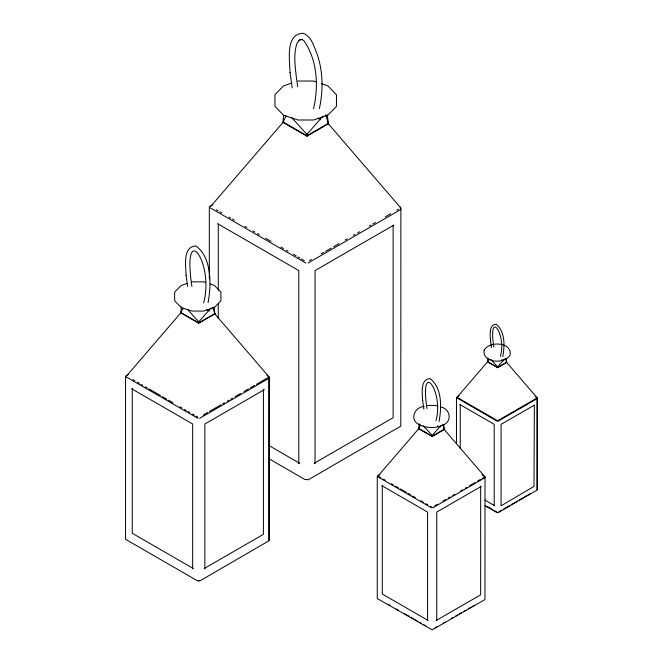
<?xml version="1.0" encoding="UTF-8"?>
<svg xmlns="http://www.w3.org/2000/svg" width="663" height="663" viewBox="0 0 663 663"><rect width="100%" height="100%" fill="white"/><g stroke="black" fill="none" stroke-linecap="round" stroke-linejoin="round"><path stroke-width="0.99" d="M180.808 312.961L181.331 306.911M282.993 122.522L283.615 115.304L274.979 106.403L274.905 94.809L283.54 85.875L291.952 82.983M418.709 428.787L419.149 423.674M487.893 357.871L487.545 361.882L497.689 367.692M203.665 302.916C214.646 262.067 181.596 218.193 191.914 286.474M208.049 302.643C211.447 285.322 211.87 257.178 195.933 246.031C182.275 246.172 185.93 267.181 186.112 275.535M313.558 108.699C318.804 86.215 317.312 59.446 303.745 40.567L301.524 39.374L302.303 39.465L299.527 39.954L300.273 39.598L298.632 40.808L299.22 40.203L296.842 43.725C293.278 54.639 295.259 67.203 296.527 78.781L297.72 86.646M319.342 108.616C323.387 90.624 323.072 71.471 317.071 53.935C313.964 46.609 311.569 36.324 303.157 33.283C284.949 33.473 289.83 61.477 290.062 72.623M435.972 420.673C444.119 391.253 419.231 357.887 426.98 408.532M439.039 421.535C441.666 407.621 442.32 387.971 430.047 378.59C419.986 379.07 422.298 394.104 422.687 400.717M500.374 356.371C506.897 334.425 487.819 307.98 493.802 347.089M502.728 356.76C504.775 346.243 505.33 331.359 496.048 324.24C488.498 324.597 490.239 335.868 490.529 340.832M198.834 323.279L180.808 312.87L182.889 308.386M286.018 115.884L282.993 122.398L307.035 136.28M432.235 436.527L418.709 428.721L420.533 424.792M488.772 359.18L487.545 361.832L487.844 361.418M180.808 312.87L181.339 312.132M418.709 428.721L419.107 428.165M210.353 206.831L283.234 122.158M181.496 312.099L126.451 376.078M487.927 361.401L456.964 397.386M306.107 135.293L323.014 116.058M198.146 322.541L210.991 307.922M431.712 435.972L441.028 425.373M497.3 367.269L504.618 358.94M419.314 428.058L377.943 476.125M530.35 493.595L519.444 499.919M327.34 123.956L308.071 135.078M214.066 314.038L199.621 322.375M400.891 209.417L308.071 263.004M269.236 378.134L199.621 418.32M506.25 362.487L498.128 367.186M443.655 429.599L432.815 435.856M537.279 398.546L498.128 421.154M485.026 477.667L432.815 507.808M306.812 136.28L328.417 123.807L325.748 114.732M212.906 204.618L209.326 206.682L209.326 278.883M198.676 323.279L214.878 313.922L212.873 307.118M309.596 260.542L311.378 259.515M321.174 253.863L323.851 252.313M325.632 251.285L330.97 248.202M333.646 246.661L338.992 243.578M345.224 239.973L347.006 238.945M353.238 235.348L355.02 234.321M357.697 232.771L359.479 231.743M369.274 226.091L371.056 225.064M372.838 224.036L375.507 222.486M385.311 216.834L390.656 213.743M396.888 210.146L398.67 209.118M128.232 374.537L125.556 376.078L125.556 539.301L197.234 580.672L198.759 581.037L200.284 580.672L269.153 540.676L269.228 377.139L266.808 375.225M393.946 225.03L315.058 270.579L315.058 463.71L314.245 463.238L393.134 417.698L393.134 225.594M203.193 415.071L207.635 412.51M209.409 411.483L220.953 404.82M222.727 403.792L224.508 402.764M227.169 401.231L228.942 400.203M230.724 399.176L232.498 398.156M235.158 396.615L240.487 393.54M244.042 391.493L248.476 388.924M250.258 387.905L254.691 385.336M256.473 384.316L268.018 377.645M497.59 367.692L506.706 362.429L506.2 358.376M459.111 395.861L456.467 397.386L456.467 443.812M432.11 436.527L444.26 429.516L442.76 424.411M379.957 474.575L377.272 476.125L377.272 598.54L432.168 629.85L484.968 599.576L485.026 476.921L481.893 474.733M434.845 505.753L437.522 504.203M442.867 501.12L445.544 499.57M448.221 498.029L450.003 497.001M452.68 495.452L454.462 494.424M460.702 490.819L462.484 489.791M465.161 488.25L466.943 487.214M469.619 485.672L474.973 482.581M477.642 481.04L480.319 479.498M482.1 478.462L484.777 476.921M498.841 511.811L501.526 510.261M503.316 509.225L509.59 505.604M511.38 504.576L517.654 500.955M436.287 620.444L480.658 594.827L480.658 486.186L481.123 486.451L436.743 512.068L436.743 620.709M435.26 627.836L437.05 626.8M443.323 623.179L445.113 622.143M451.387 618.521L453.177 617.485M455.862 615.935L457.661 614.899M459.451 613.872L461.241 612.836M463.926 611.286L465.724 610.25M468.41 608.692L470.2 607.664M471.99 606.628L473.78 605.592M497.938 512.333L497.391 512.358M199.207 580.465L198.312 580.465M187.256 283.391L181.223 285.48L175.14 291.563L174.626 292.947L174.626 300.124L175.231 301.458L181.289 307.508L191.955 311.071L203.723 311.071L214.389 307.508L220.887 300.869L220.936 292.176L214.464 285.48L210.287 284.013M424.163 406.411C414.516 407.082 409.129 419.696 419.074 424.701C426.922 428.439 436.047 428.439 443.895 424.701C452.68 420.524 449.738 408.383 440.729 407.049M297.811 81.027L313.599 81.027L316.524 82.005M191.922 281.841L203.765 281.841L205.629 282.463M427.047 405.449L435.923 405.449L437.845 406.087M321.406 83.629L327.862 85.875L336.497 94.809L336.431 106.403L327.771 115.254L313.549 120.003L297.853 120.003L283.64 115.254M305.776 135.078L284.071 122.547M305.776 263.004L210.511 208.008M497.151 367.186L488.001 361.899M497.151 421.154L456.964 397.949M431.522 435.856L419.314 428.804M197.889 322.375L181.612 312.977M431.522 507.808L377.943 476.879M197.889 418.32L126.451 377.073M317.933 118.113L320.619 119.672M501.767 359.727L503.49 360.722M216.337 209.79L218.127 210.826M219.925 211.862L221.715 212.898M228.892 217.041L230.691 218.077M232.481 219.105L234.271 220.141M245.037 226.356L246.835 227.392M253.109 231.022L254.907 232.058M257.592 233.608L259.39 234.644M265.664 238.266L271.051 241.373M280.913 247.075L283.607 248.625M286.292 250.175L288.09 251.211M293.469 254.319L296.162 255.877M297.952 256.913L299.751 257.948M301.541 258.984L304.234 260.534M535.157 396.466L537.279 397.982L537.237 489.974L498.245 512.59L496.778 512.474L485.134 505.753M217.464 223.622L298.789 270.579L298.789 463.71L299.601 463.238L269.219 445.702M457.155 397.386L497.64 420.765L537.096 397.982L537.096 489.791M459.898 404.538L494.208 424.345L494.208 505.828M437.522 425.828L440.041 427.279M206.657 309.455L209.309 310.98M484.877 500.035L494.548 505.629M486.824 506.267L492.957 509.806M494.706 510.817L496.463 511.828M378.183 476.125L380.844 477.658M383.496 479.192L385.269 480.219M391.46 483.791L393.234 484.819M395.886 486.344L398.538 487.877M400.311 488.904L406.502 492.476M408.275 493.504L410.927 495.037M412.701 496.057L415.353 497.59M420.665 500.656L423.317 502.189M425.978 503.723L427.743 504.742M430.403 506.275L432.168 507.294M381.847 485.656L427.594 512.068L427.594 620.709L428.049 620.444L382.302 594.031L382.302 485.391M132.998 379.667L134.78 380.695M137.44 382.236L139.222 383.264M140.995 384.291L142.777 385.311M145.437 386.852L147.219 387.88M148.993 388.908L160.545 395.571M162.327 396.598L166.769 399.167M168.543 400.195L172.985 402.756M180.096 406.858L181.869 407.886M184.538 409.427L186.311 410.455M188.093 411.474L189.867 412.502M192.535 414.043L194.309 415.071M196.091 416.099L197.864 417.118M269.17 458.854L304.889 479.473L308.361 479.739L400.792 426.143L400.883 208.091L400.046 206.914M131.664 388.783L192.66 423.997L192.66 568.854L193.264 568.498L132.268 533.284L132.268 388.435M388.278 604.275L390.051 605.302M396.267 608.891L398.04 609.919M404.256 613.499L409.577 616.573M411.35 617.601L413.132 618.629M414.905 619.648L417.566 621.19M419.339 622.209L421.113 623.237M423.781 624.778L425.555 625.797M400.891 208.091L328.177 123.567M506.25 361.932L537.279 397.982M485.026 476.921L443.746 428.936M269.236 377.139L214.19 313.151M291.753 117.649L307.044 134.531M490.786 359.329L497.979 367.269M423.292 425.663L432.624 435.972M187.687 309.646L199.364 322.541M506.408 362.015L506.706 362.429L505.579 358.6M327.713 122.821L328.417 123.807M443.862 428.961L444.26 429.516M214.348 313.185L214.878 313.922M490.521 340.765L491.457 347.627M422.671 400.634L423.848 409.245M290.046 72.466L292.151 87.914M186.096 275.418L187.604 286.507M443.655 424.643L444.26 429.583M327.29 114.749L328.417 123.931M214.025 307.093L214.878 314.022M460.238 404.339L460.238 448.685M268.905 377.139L268.905 540.353M218.276 224.185L218.276 290.286M218.276 303.712L218.276 318.174M484.131 350.197C482.125 363.258 504.642 364.36 510.087 355.086C512.259 341.959 489.493 340.765 484.131 350.197M264.023 389.844L204.859 423.997L204.859 568.854L204.245 568.498L263.41 534.337L263.41 389.488L264.023 389.844M534.353 405.126L501.071 424.345L501.071 505.828L534.005 486.41L534.353 405.126"/></g></svg>
